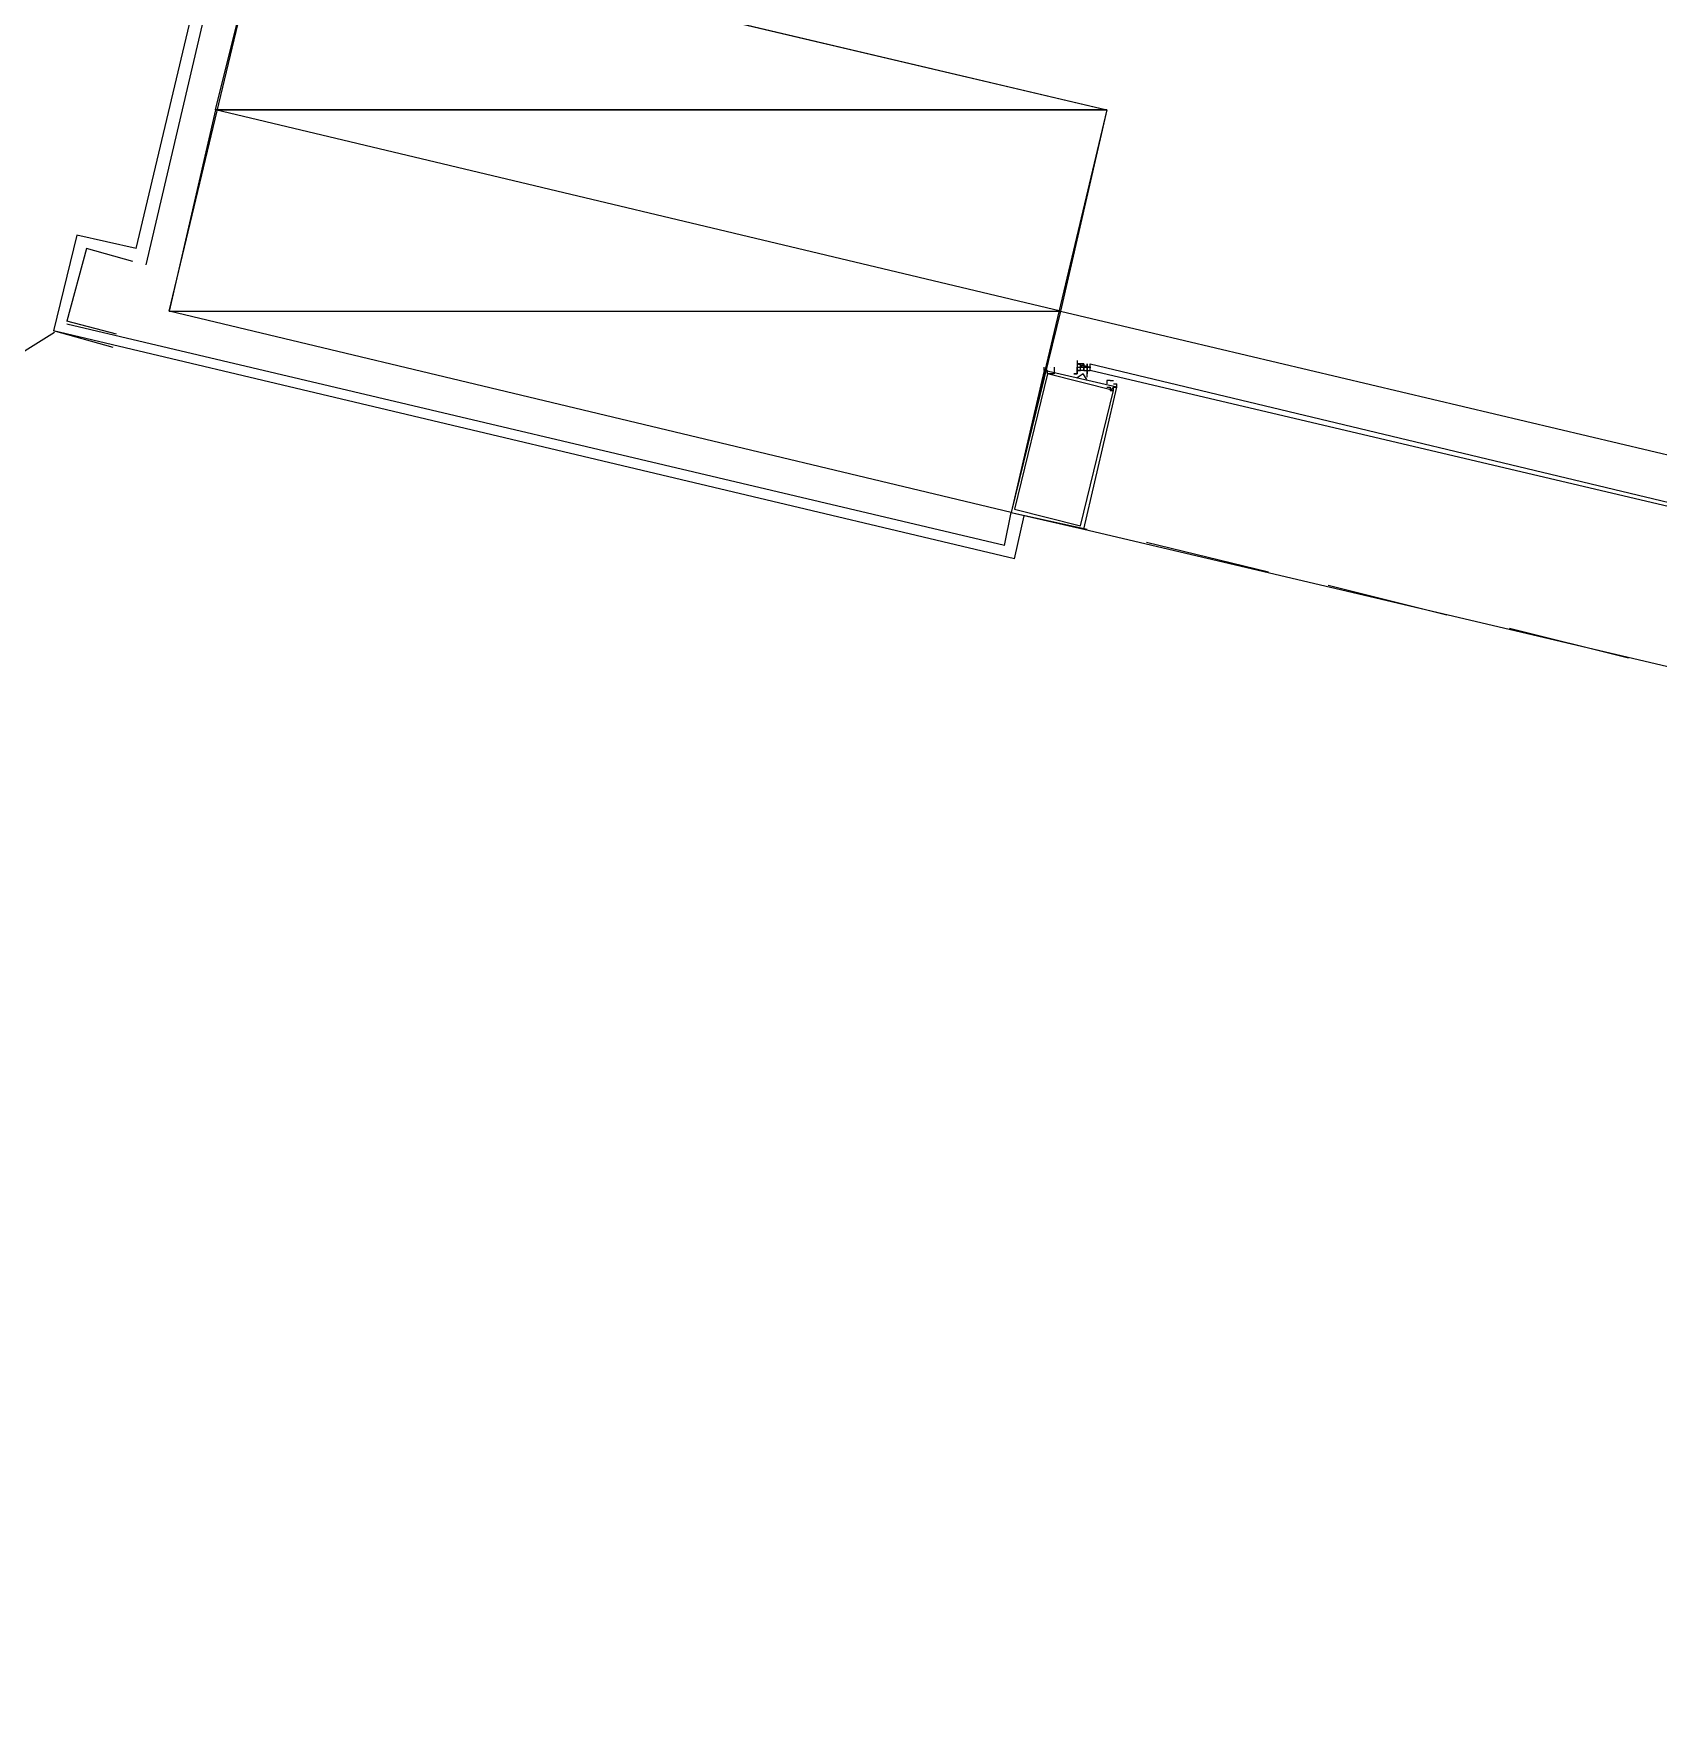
# Model space of a CAD drawing. Header units: feet. Extents: x -84 to 198, y -22 to 181.
# Drawn here: x 112.85 to 119.41, y 53.32 to 60.15 of the extents above; entities that cross this region are included whole.
import ezdxf

# ---------------------------------------------------------------- set-up
doc = ezdxf.new("R2010")
doc.units = ezdxf.units.FT
doc.layers.add('A-LINEA', color=7, linetype='CONTINUOUS')
doc.layers.add('A-MURO-CONCRETO', color=8, linetype='CONTINUOUS')

msp = doc.modelspace()

# ---------------------------------------------------------------- linework, layer by layer
at = {"layer": 'A-LINEA'}
for p, q in [((113.2667, 59.2844), (113.5733, 60.5778)), ((113.3067, 59.2178), (113.6133, 60.5244)), ((113.0267, 59.3378), (112.9333, 58.9511)), ((113.0267, 59.3378), (112.9333, 58.9511)), ((113.2667, 59.2844), (113.0267, 59.3378)), ((113.0667, 59.2844), (112.9867, 58.9911)), ((113.0667, 59.2844), (112.9867, 58.9911)), ((113.2533, 59.2311), (113.0667, 59.2844)), ((113.1867, 58.9378), (112.9867, 58.9911)), ((109.5277, 56.8405), (112.9372, 58.9455)), ((109.5277, 56.8405), (112.9372, 58.9455)), ((113.1733, 58.8844), (112.9333, 58.9511)), ((116.8133, 58.0311), (112.9333, 58.9511)), ((116.7733, 58.0844), (112.9867, 58.9778)), ((116.9467, 58.8178), (116.9467, 58.8178)), ((116.9467, 58.8044), (116.9467, 58.8044)), ((117.0663, 58.8183), (117.1227, 58.805)), ((117.0667, 58.8311), (117.0667, 58.8178)), ((117.0667, 58.8178), (117.08, 58.8178)), ((117.0667, 58.8178), (117.0667, 58.8178)), ((117.0667, 58.8178), (117.0667, 58.8178)), ((117.0667, 58.8178), (117.0667, 58.8178)), ((117.08, 58.8178), (117.0667, 58.8178)), ((117.0667, 58.8178), (117.0667, 58.8178)), ((117.0667, 58.8178), (117.0667, 58.8178)), ((117.0667, 58.8178), (117.08, 58.8178)), ((117.0667, 58.8178), (117.0667, 58.8178)), ((117.0667, 58.8178), (117.0667, 58.8178)), ((117.0667, 58.8178), (117.0667, 58.8178)), ((117.0667, 58.8178), (117.0667, 58.8178)), ((117.0667, 58.8044), (117.0667, 58.8044)), ((117.0667, 58.8044), (117.0667, 58.8044)), ((117.0667, 58.8044), (117.0667, 58.8044)), ((117.0667, 58.8044), (117.0667, 58.8044)), ((117.0667, 58.8044), (117.0667, 58.8044)), ((117.0667, 58.8044), (117.08, 58.8044)), ((117.0667, 58.8044), (117.0667, 58.8044)), ((117.0667, 58.8044), (117.0667, 58.8044)), ((117.0667, 58.8044), (117.0667, 58.8044)), ((117.0667, 58.8044), (117.0667, 58.8044)), ((117.0667, 58.8044), (117.0667, 58.8044)), ((117.0667, 58.8044), (117.0667, 58.8044)), ((117.0667, 58.7911), (117.0667, 58.8044)), ((117.0667, 58.8044), (117.0667, 58.8044)), ((117.0667, 58.8044), (117.0667, 58.8044)), ((117.0667, 58.7911), (117.0667, 58.8044)), ((117.0667, 58.8044), (117.08, 58.8044)), ((117.0667, 58.8044), (117.08, 58.8044)), ((117.0667, 58.8044), (117.0667, 58.8044)), ((117.0667, 58.8044), (117.0667, 58.8044)), ((117.0667, 58.8044), (117.0667, 58.8044)), ((117.0667, 58.8044), (117.0667, 58.8044)), ((117.0667, 58.8044), (117.0667, 58.8044)), ((117.0667, 58.8044), (117.0667, 58.8044)), ((117.0667, 58.8044), (117.0667, 58.8044)), ((117.0667, 58.8044), (117.0667, 58.8044)), ((117.0667, 58.8044), (117.0667, 58.8044)), ((117.0667, 58.8044), (117.0667, 58.8044)), ((117.0667, 58.7911), (117.0667, 58.7911)), ((117.0667, 58.7911), (117.0667, 58.7911)), ((117.0667, 58.7911), (117.08, 58.7911)), ((117.0667, 58.7911), (117.0667, 58.7911)), ((117.0667, 58.7911), (117.0667, 58.7911)), ((117.0667, 58.7911), (117.0667, 58.7911)), ((117.0667, 58.7911), (117.0667, 58.7911)), ((117.0667, 58.7778), (117.0667, 58.7911)), ((117.0667, 58.7911), (117.0667, 58.7911)), ((117.0667, 58.7911), (117.0667, 58.7911)), ((117.0667, 58.7911), (117.0667, 58.7911)), ((117.0667, 58.7911), (117.0667, 58.7911)), ((117.0667, 58.7911), (117.0667, 58.7911)), ((117.0667, 58.7911), (117.0667, 58.7911)), ((117.0667, 58.7911), (117.0667, 58.7911)), ((117.0667, 58.7911), (117.0667, 58.7911)), ((117.0667, 58.7911), (117.0667, 58.7911)), ((117.08, 58.7911), (117.0667, 58.7911)), ((117.08, 58.8178), (117.08, 58.8178)), ((117.08, 58.8178), (117.08, 58.8178)), ((117.08, 58.8044), (117.08, 58.8178)), ((117.08, 58.8178), (117.08, 58.8178)), ((117.08, 58.8178), (117.08, 58.8178)), ((117.08, 58.8178), (117.08, 58.8178)), ((117.0933, 58.8178), (117.08, 58.8178)), ((117.08, 58.8178), (117.08, 58.8178)), ((117.08, 58.8178), (117.08, 58.8178)), ((117.08, 58.8178), (117.08, 58.8178)), ((117.08, 58.8178), (117.08, 58.8178)), ((117.08, 58.8178), (117.08, 58.8178)), ((117.08, 58.8178), (117.08, 58.8178)), ((117.08, 58.8178), (117.08, 58.8178)), ((117.08, 58.8178), (117.08, 58.8178)), ((117.08, 58.8178), (117.08, 58.8178)), ((117.08, 58.8178), (117.08, 58.8178)), ((117.0933, 58.8178), (117.08, 58.8044)), ((117.0933, 58.8178), (117.08, 58.8178)), ((117.08, 58.8044), (117.08, 58.8044)), ((117.08, 58.8044), (117.08, 58.8044)), ((117.08, 58.8044), (117.08, 58.8044)), ((117.08, 58.8044), (117.08, 58.8044)), ((117.08, 58.7911), (117.08, 58.8044)), ((117.08, 58.7911), (117.08, 58.8044)), ((117.08, 58.8044), (117.08, 58.8044)), ((117.08, 58.8044), (117.08, 58.8044)), ((117.08, 58.8044), (117.08, 58.8044)), ((117.08, 58.8044), (117.08, 58.8044)), ((117.08, 58.8044), (117.08, 58.8044)), ((117.08, 58.8044), (117.08, 58.8044)), ((117.08, 58.8044), (117.08, 58.8044)), ((117.08, 58.8044), (117.08, 58.8044)), ((117.08, 58.8044), (117.08, 58.8044)), ((117.08, 58.8044), (117.08, 58.8044)), ((117.0933, 58.8044), (117.08, 58.8044)), ((117.0933, 58.8044), (117.08, 58.8044)), ((117.08, 58.8044), (117.08, 58.8044)), ((117.08, 58.8044), (117.08, 58.8044)), ((117.08, 58.8044), (117.08, 58.8044)), ((117.08, 58.8044), (117.08, 58.8044)), ((117.08, 58.8044), (117.08, 58.8044)), ((117.08, 58.8044), (117.08, 58.8044)), ((117.08, 58.7911), (117.08, 58.7911)), ((117.08, 58.7911), (117.08, 58.7911)), ((117.08, 58.7911), (117.08, 58.7911)), ((117.08, 58.7911), (117.08, 58.7911)), ((117.0933, 58.7911), (117.08, 58.7911)), ((117.0933, 58.8178), (117.0933, 58.8178)), ((117.0933, 58.8178), (117.0933, 58.8178)), ((117.0933, 58.8178), (117.0933, 58.8178)), ((117.0933, 58.8178), (117.0933, 58.8178)), ((117.0933, 58.8178), (117.0933, 58.8044)), ((117.0933, 58.8044), (117.0933, 58.8044)), ((117.0933, 58.8044), (117.0933, 58.8044)), ((117.0933, 58.8044), (117.0933, 58.8044)), ((117.0933, 58.8044), (117.0933, 58.8044)), ((117.0933, 58.8044), (117.0933, 58.8044)), ((117.0933, 58.8044), (117.1067, 58.8044)), ((117.0933, 58.8044), (117.0933, 58.8044)), ((117.0933, 58.8044), (117.0933, 58.8044)), ((117.0933, 58.8044), (117.0933, 58.8044)), ((117.0933, 58.8044), (117.0933, 58.8044)), ((117.0933, 58.8044), (117.0933, 58.8044)), ((117.0933, 58.8044), (117.0933, 58.8044)), ((117.0933, 58.8044), (117.0933, 58.7911)), ((117.0933, 58.7911), (117.0933, 58.8044)), ((117.0933, 58.8044), (117.0933, 58.8044)), ((117.0933, 58.8044), (117.0933, 58.8044)), ((117.0933, 58.8044), (117.0933, 58.8044)), ((117.0933, 58.8044), (117.0933, 58.8044)), ((117.0933, 58.8044), (117.0933, 58.8044)), ((117.0933, 58.8044), (117.0933, 58.8044)), ((117.0933, 58.8044), (117.0933, 58.8044)), ((117.0933, 58.8044), (117.0933, 58.8044)), ((117.0933, 58.8044), (117.0933, 58.8044)), ((117.0933, 58.8044), (117.0933, 58.8044)), ((117.0933, 58.8044), (117.0933, 58.8044)), ((117.0933, 58.8044), (117.0933, 58.8044)), ((117.0933, 58.8044), (117.0933, 58.8044)), ((117.0933, 58.8044), (117.0933, 58.8044)), ((117.0933, 58.8044), (117.0933, 58.8044)), ((117.0933, 58.7911), (117.0933, 58.7911)), ((117.0933, 58.7911), (117.0933, 58.7911)), ((117.0933, 58.7911), (117.0933, 58.7911)), ((117.0933, 58.7911), (117.0933, 58.7911)), ((117.0933, 58.7911), (117.0933, 58.7911)), ((117.0933, 58.7911), (117.0933, 58.7911)), ((117.0933, 58.7911), (117.0933, 58.7911)), ((117.0933, 58.7911), (117.0933, 58.7911)), ((117.0933, 58.7911), (117.1067, 58.7911)), ((117.0933, 58.7911), (117.0933, 58.7911)), ((117.0933, 58.7911), (117.0933, 58.7911)), ((117.0933, 58.7911), (117.0933, 58.7911)), ((117.0933, 58.7911), (117.0933, 58.7911)), ((117.0933, 58.7911), (117.0933, 58.7911)), ((117.0933, 58.7911), (117.0933, 58.7911)), ((117.0933, 58.7911), (117.0933, 58.7911)), ((117.0933, 58.7911), (117.0933, 58.7911)), ((117.1067, 58.8178), (117.1067, 58.8178)), ((117.1067, 58.8044), (117.1067, 58.8178)), ((117.1067, 58.8044), (117.1067, 58.8178)), ((117.1067, 58.8178), (117.1067, 58.8178)), ((117.1067, 58.8178), (117.1067, 58.8178)), ((117.1067, 58.8044), (117.1067, 58.8178)), ((117.1067, 58.8178), (117.1067, 58.8178)), ((117.1067, 58.8178), (117.1067, 58.8178)), ((117.1067, 58.8178), (117.1067, 58.8178)), ((117.1067, 58.8178), (117.1067, 58.8178)), ((117.1067, 58.8178), (117.1067, 58.8044)), ((117.1067, 58.8178), (117.1067, 58.8044)), ((117.1067, 58.8178), (117.1067, 58.8044)), ((117.1067, 58.8044), (117.1067, 58.8044)), ((117.1067, 58.8044), (117.1067, 58.8044)), ((117.1067, 58.8044), (117.1067, 58.8044)), ((117.1067, 58.8044), (117.1067, 58.8044)), ((117.1067, 58.7911), (117.1067, 58.8044)), ((117.1067, 58.8044), (117.1067, 58.8044)), ((117.1067, 58.8044), (117.1067, 58.8044)), ((117.1067, 58.8044), (117.1067, 58.8044)), ((117.1067, 58.8044), (117.1067, 58.8044)), ((117.1067, 58.8044), (117.12, 58.8044)), ((117.1067, 58.8044), (117.1067, 58.8044)), ((117.1067, 58.8044), (117.1067, 58.8044)), ((117.1067, 58.8044), (117.1067, 58.8044)), ((117.1067, 58.7911), (117.1067, 58.8044)), ((117.1067, 58.8044), (117.1067, 58.8044)), ((117.1067, 58.8044), (117.1067, 58.8044)), ((117.1067, 58.7911), (117.1067, 58.8044)), ((117.1067, 58.8044), (117.1067, 58.8044)), ((117.1067, 58.8044), (117.1067, 58.8044)), ((117.1067, 58.8044), (117.1067, 58.8044)), ((117.1067, 58.7911), (117.1067, 58.7911)), ((117.1067, 58.7911), (117.1067, 58.7911)), ((117.1067, 58.7911), (117.1067, 58.7911)), ((117.1067, 58.7911), (117.1067, 58.7911)), ((117.1067, 58.7911), (117.1067, 58.7911)), ((117.1067, 58.7911), (117.1067, 58.7911)), ((117.1067, 58.7778), (117.1067, 58.7911)), ((117.1067, 58.7911), (117.1067, 58.7911)), ((117.1067, 58.7911), (117.1067, 58.7911)), ((117.1067, 58.7911), (117.1067, 58.7911)), ((117.1067, 58.7911), (117.1067, 58.7911)), ((117.1067, 58.7911), (117.1067, 58.7778)), ((117.1067, 58.7911), (117.1067, 58.7911)), ((117.1067, 58.7911), (117.1067, 58.7911)), ((117.1067, 58.7911), (117.1067, 58.7778)), ((117.1067, 58.7778), (117.1067, 58.7911)), ((117.1067, 58.7911), (117.1067, 58.7911)), ((117.1067, 58.7911), (117.1067, 58.7911)), ((117.1067, 58.7911), (117.1067, 58.7911)), ((117.1067, 58.7778), (117.1067, 58.7911)), ((117.1067, 58.7911), (117.1067, 58.7911)), ((117.1067, 58.7911), (117.1067, 58.7911)), ((117.1067, 58.7911), (117.1067, 58.7911)), ((117.1067, 58.7911), (117.1067, 58.7911)), ((117.1067, 58.7911), (117.1067, 58.7911)), ((117.1067, 58.7911), (117.1067, 58.7911)), ((117.1067, 58.7911), (117.1067, 58.7911)), ((117.1067, 58.7911), (117.12, 58.7911)), ((117.1067, 58.7911), (117.1067, 58.7911)), ((117.1067, 58.7911), (117.1067, 58.7911)), ((117.1067, 58.7911), (117.1067, 58.7911)), ((117.12, 58.8178), (117.12, 58.8178)), ((117.12, 58.8044), (117.12, 58.8044)), ((117.12, 58.8044), (117.12, 58.8044)), ((117.12, 58.8044), (117.12, 58.8044)), ((117.12, 58.8044), (117.12, 58.8044)), ((117.12, 58.8044), (117.12, 58.8044)), ((117.12, 58.8044), (117.12, 58.8044)), ((117.12, 58.7911), (117.12, 58.7911)), ((117.12, 58.7911), (117.12, 58.7911)), ((117.12, 58.7911), (117.12, 58.7911)), ((117.12, 58.7911), (117.12, 58.7911)), ((117.12, 58.7911), (117.12, 58.7911)), ((117.12, 58.7911), (117.12, 58.7911)), ((117.12, 58.7911), (117.12, 58.7911)), ((117.12, 58.7911), (117.12, 58.7911)), ((116.9467, 58.7778), (116.9467, 58.7778)), ((116.96, 58.7778), (116.96, 58.7778)), ((117.0533, 58.7778), (117.0667, 58.7778)), ((117.0667, 58.7778), (117.0667, 58.7778)), ((117.0667, 58.7778), (117.0667, 58.7778)), ((117.0667, 58.7778), (117.0667, 58.7778)), ((117.0667, 58.7778), (117.0667, 58.7778)), ((117.1067, 58.7778), (117.1067, 58.7778)), ((117.1067, 58.7644), (117.1067, 58.7778)), ((117.1067, 58.7778), (117.1067, 58.7778)), ((117.1067, 58.7778), (117.1067, 58.7778)), ((117.1067, 58.7778), (117.1067, 58.7778)), ((117.1067, 58.7778), (117.1067, 58.7778)), ((117.1067, 58.7778), (117.1067, 58.7778)), ((117.1067, 58.7778), (117.1067, 58.7778)), ((117.1067, 58.7778), (117.1067, 58.7778)), ((117.1067, 58.7778), (117.1067, 58.7778)), ((117.2, 58.7111), (117.2133, 58.7244)), ((117.2133, 58.7378), (117.2267, 58.7378)), ((117.2267, 58.7511), (117.2267, 58.7511)), ((116.7733, 58.0844), (116.8, 58.2178)), ((116.8, 58.2178), (117.1067, 58.1511)), ((116.8133, 58.0311), (116.8533, 58.2044)), ((117.0933, 58.1511), (119.64, 57.5511)), ((117.3467, 58.0978), (117.84, 57.9778)), ((118.08, 57.9244), (118.56, 57.8044)), ((118.8133, 57.7511), (119.2933, 57.6311))]:
    msp.add_line(p, q, dxfattribs=at)
for points in [[(118.2, 75.6978), (115.0667, 62.4578), (114.5867, 60.4578), (117.1867, 59.8444), (117, 59.0311), (123.76, 57.4311), (119.2267, 38.2978), (126.2667, 36.6311)], [(117.1867, 59.8444), (116.8, 58.2178), (113.4, 59.0311), (113.7867, 60.6444), (117.1867, 59.8444)], [(117, 59.0311), (123.76, 57.4311), (119.84, 40.8844)], [(116.8, 58.2178), (117.0933, 58.1511), (117.2267, 58.7244), (116.9333, 58.7911), (116.8, 58.2178)], [(116.9733, 58.8044), (116.9733, 58.8044), (116.9733, 58.8044), (116.9733, 58.8044), (116.9733, 58.7778), (116.9733, 58.7778), (116.96, 58.7778), (116.96, 58.7778), (116.96, 58.7778), (116.96, 58.7778), (116.96, 58.7778), (116.9467, 58.7778), (116.9467, 58.7778), (116.9467, 58.7778), (116.9467, 58.7778), (116.9467, 58.7778), (116.9467, 58.7911), (116.9467, 58.7911), (116.9333, 58.7911), (116.9333, 58.7911), (116.9333, 58.8044), (116.9333, 58.8044)], [(116.96, 58.8044), (116.96, 58.8044), (116.96, 58.8044)], [(117.0667, 58.8178), (117.0667, 58.8044), (117.0667, 58.7778), (117.0533, 58.7778)], [(117.08, 58.8044), (117.08, 58.8044), (117.08, 58.8178), (117.08, 58.8178)], [(117.08, 58.8044), (117.0933, 58.8044), (117.0933, 58.7911)], [(117.1067, 58.8044), (117.0933, 58.8044), (117.0933, 58.7911)], [(117.1067, 58.7644), (117.1067, 58.7778), (117.1067, 58.7911), (117.12, 58.7911), (117.12, 58.8044), (117.12, 58.8178)], [(117.12, 58.8044), (117.1067, 58.8044), (117.1067, 58.8044), (117.1067, 58.7911), (117.1067, 58.7911), (117.1067, 58.7911)], [(117.12, 58.8178), (117.12, 58.8178), (119.9067, 58.1511), (119.8933, 58.1378), (117.12, 58.7911), (117.12, 58.8044), (117.12, 58.8178)], [(116.8133, 58.2311), (117.08, 58.1644), (117.2133, 58.7111), (116.9467, 58.7778), (116.8133, 58.2311)], [(116.9467, 58.7778), (116.9467, 58.7778), (116.9467, 58.7778)], [(117.1064, 58.7544), (117.0907, 58.7774), (117.0672, 58.7624)], [(117.2, 58.7511), (117.2, 58.7511), (117.1867, 58.7511), (117.1867, 58.7511), (117.1867, 58.7378), (117.1867, 58.7378)], [(117.1867, 58.7244), (117.2, 58.7244), (117.2, 58.7244), (117.2, 58.7244), (117.2, 58.7244), (117.2, 58.7244), (117.2, 58.7111), (117.2, 58.7111), (117.2133, 58.7111), (117.2133, 58.7244), (117.2133, 58.7244), (117.2133, 58.7244), (117.2133, 58.7244), (117.2267, 58.7244), (117.2267, 58.7244), (117.2267, 58.7378), (117.2267, 58.7378)], [(117.2, 58.7511), (117.2133, 58.7511), (117.2133, 58.7511)], [(117.2, 58.7244), (117.2, 58.7244), (117.2, 58.7244), (117.2, 58.7244)]]:
    msp.add_lwpolyline(points, dxfattribs=at)
at = {"layer": 'A-MURO-CONCRETO'}
for points in [[(113.7867, 60.6444), (117.1867, 59.8444), (113.5867, 59.8444), (113.7867, 60.6444), (113.7867, 60.6444)], [(113.5867, 59.8444), (113.4, 59.0311), (117, 59.0311), (113.5867, 59.8444)], [(113.5867, 59.8444), (117.1867, 59.8444), (117, 59.0311), (113.5867, 59.8444), (113.5867, 59.8444)], [(113.4, 59.0311), (117, 59.0311), (116.8, 58.2178), (113.4, 59.0311), (113.4, 59.0311)]]:
    msp.add_lwpolyline(points, dxfattribs=at)

doc.saveas('drawing.dxf')
